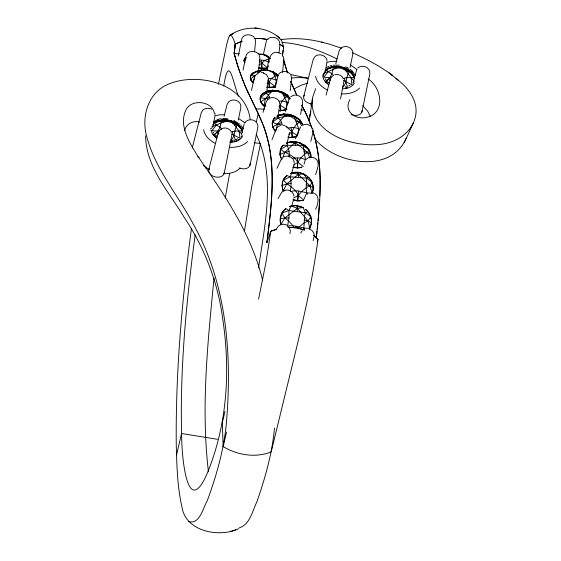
<?xml version="1.0" encoding="UTF-8"?>
<svg xmlns="http://www.w3.org/2000/svg" width="561" height="561" viewBox="0 0 561 561"><rect width="100%" height="100%" fill="white"/><g stroke="black" fill="none" stroke-linecap="round" stroke-linejoin="round"><path stroke-width="0.84" d="M265.037 106.807C260.066 104.22 258.032 96.176 263.502 92.965L261.181 95.608L260.374 97.39M290.268 190.915C291.229 186.28 291.58 181.371 290.184 176.785L291.825 172.865C303.487 169.057 317.302 181.631 311.965 193.482M306.327 175.719L302.19 173.622L299.195 172.823L294.623 172.606L290.303 173.672L291.825 172.865L298.396 174.394L303.76 173.882L306.601 178.181C306.495 183.545 305.457 189.422 307.288 194.499M310.857 157.508C311.011 145.769 296.257 138.602 286.271 143.35L286.383 143.041C290.886 140.874 296.369 141.155 300.885 143.139L300.773 143.448M320.135 184.106C320.233 166 318.255 147.746 312.673 130.461M281.924 159.906L281.377 158.272C279.076 154.1 279.666 148.532 283.172 145.187C290.36 145.551 297.779 145.145 304.911 145.334C308.424 148.258 311.383 152.501 310.948 157.269M320.135 184.478L319.854 195.964M145.587 135.797C145.944 167.136 168.952 191.785 184.106 217.233C204.225 247.205 217.626 281.538 222.486 317.337C230.718 370.456 227.457 426.206 206.083 475.987C185.971 518.967 181.722 450.778 181.715 438.351C179.66 370.288 186.21 302.253 195.151 234.856M303.221 229.863C304.911 224.449 303.634 218.257 305.352 212.682L303.136 207.528L297.428 208.362L284.806 217.956L280.851 224.652C278.957 218.909 280.984 212.212 285.83 208.559L288.908 210.55L305.352 212.682L310.857 216.693L311.53 222.542L309.693 228.383L310.443 226.84M232.002 134.324L224.134 173.763C220.957 180.172 207.921 176.96 208.734 169.639L218.327 132.438M343.97 80.868L340.555 98.911M281.264 158.588L279.96 154.913L280.521 149.401L287.008 145.636L287.702 142.389L294.644 142.838L295.535 145.194M297.337 211.623L297.26 205.621L292.639 205.74L289.707 206.49M292.898 167.353L297.414 168.069L297.582 157.971M293.01 167.045L297.611 167.529L297.772 162.276L300.703 157.985L304.511 154.275L307.652 152.634L308.922 149.591L303.206 145.741L299.476 142.473L294.658 142.838L293.424 141.435L293.235 141.975M282.435 182.493L282.211 186.575L283.172 191.028L282.008 185.523L282.821 181.147L282.358 182.676M309.188 121.246L312.617 97.481L315.633 88.666M210.761 128.82L210.789 128.273M244.098 60.707L244.743 58.358L245.809 57.65L244.133 60.062L244.182 61.486L244.905 62.453M254.862 76.682L253.081 82.797C248.972 80.034 249.638 73.337 254.694 72.173M272.618 121.337C271.671 124.851 273.151 128.757 275.809 131.127L275.626 131.772C271.875 128.055 270.732 121.337 274.974 117.544L272.513 121.716M322.757 74.823C322.47 79.094 325.555 82.705 328.914 84.928M289.336 156.771C289.581 152.957 289.027 148.946 287.008 145.636M260.157 99.304L260.451 96.969M280.991 224.358L280.234 220.031L281.349 214.337M310.366 227.009C313.017 220.922 310.668 213.559 305.612 209.47M319.672 199.849L318.487 216.392M250.283 77.797L250.388 76.598M237.275 64.361L234.168 53.554L234.8 47.383M298.662 191.084L297.54 200.985L293.052 199.898M312.519 192.128C314.763 186.729 311.951 179.31 307.54 176.68M305.675 209.337L308.816 212.696L310.857 216.693L308.045 220.964L309.833 228.089C302.239 229.372 295.254 224.077 287.498 226.244L289.034 217.934L288.908 210.55L291.18 205.985L297.414 208.362L308.045 220.964L311.39 222.843M323.445 75.307L323.655 73.786M318.48 216.504L318.101 220.711M254.526 52.047L255.528 41.689L255.206 38.961M258.6 71.422L259.89 58.092L259.259 55.23M278.943 52.881C279.406 48.05 281.917 39.894 275.437 37.839C272.976 37.04 269.862 37.047 267.87 38.849M282.555 72.495L283.852 59.157L283.242 56.296M317.898 222.829L317.253 229.204M274.266 91.478L272.744 90.258L277.036 90.559L281.65 91.716L286.867 102.249L286.04 109.767L279.266 110.98L279.35 110.559L283.642 110.061L286.18 109.037L280.128 105.152L279.119 101.275L282.134 100.994L288.424 102.46M274.504 428.071C272.218 453.358 265.178 477.958 256.875 501.864C252.478 510.727 250.031 524.507 239.393 527.754M214.036 278.018C207.801 342.259 200.803 407.398 208.454 471.815M317.021 231.335L316.208 238.334C320.191 202.647 323.879 165.439 312.722 130.629M239.337 53.786L234.168 53.554L234.372 51.78M234.919 47.033L235.262 44.109L233.762 39.796L231.791 36.009L230.122 35.231L228.65 37.44L226.988 43.246L218.425 84.22M234.168 53.554L235.262 44.081L242.219 41.177M234.512 50.595L234.786 48.211M266.819 91.632L268.277 79.01M290.219 90.651L291.678 78.021L290.822 74.985M211.469 128.392L211.532 127.88M293.151 199.653L297.716 200.565L298.333 195.452C295.633 188.019 287.555 185.852 283.375 179.8L286.762 175.502L290.184 176.785L306.601 178.181L312.168 182.255L311.993 182.676M191.469 228.369C181.995 300.317 175.467 372.848 176.273 445.469C176.848 466.121 177.374 486.99 181.995 507.207C185.705 531.779 219.73 537.978 238.874 528.595M267.015 242.212C271.678 203.37 277.555 162.171 263.053 124.64M295.787 227.955L296.026 226.223M282.569 54.606L282.492 55.174L282.884 52.362M234.491 49.592L234.379 50.364M234.708 48.008L234.905 46.626M282.807 52.923L283.039 51.233M282.646 54.045L282.723 53.484M235.15 44.866L235.262 44.081L241.84 41.311M234.933 46.437L235.199 44.543M234.821 47.222L235.017 45.827M278.747 37.846C282.05 39.305 283.186 44.508 283.515 47.867M283.677 46.738L279.953 44.375L283.677 46.738L283.123 50.672M282.961 51.801L283.2 50.111M277.912 115.994L278.088 115.349L289.511 114.388L299.967 119.977L302.793 124.297L302.61 124.942C298.634 115.573 285.626 111.807 276.811 116.45L276.917 116.078C284.322 111.99 293.978 114.374 299.967 119.977L299.637 122.312L301.699 125.923M244.484 230.746L251.98 184.969L260.521 143.455L254.519 142.782M297.919 134.177L298.718 128.672L294.062 116.499C287.351 115.349 280.837 117.67 274.217 118.266L274.034 118.911M244.133 60.062L244.196 59.676M244.308 59.571L244.386 59.066M244.182 61.486L244.168 60.195M244.617 59.235L244.743 58.358L246.16 57.58M244.477 61.899L244.315 60.609L245.795 59.676M245.122 58.547L245.192 58.042M259.519 61.037L267.66 67.993L267.534 68.863L260.199 68.519L260.276 68.014L267.66 67.993L268.488 65.686M259.168 59.964L261.538 60.153L261.847 67.986L260.395 71.135M263.27 68.765L263.347 68.26M264.764 68.73L264.82 68.351M266.187 68.765L266.265 68.26M314.335 235.48L313.171 240.571M250.318 77.067L250.606 75.672L257.064 71.184C264.252 68.61 272.499 70.174 278.263 75.174M250.388 78.659L250.339 77.446M250.487 76.478L250.921 75.104M250.851 75.574L251.405 74.459M251.048 80.272L250.458 78.189M251.349 74.816L252.036 73.75M251.609 81.015L251.118 79.802M251.966 74.22L252.702 73.793L252.829 72.986L256.643 71.57L263.979 69.753L266.405 70.462M252.289 81.857L251.665 80.658M253.691 72.607L252.702 73.793M256.938 71.997L257.064 71.184L261.16 70.756M258.341 71.079L258.27 71.549L259.659 71.289M267.786 80.868L275.086 86.429L272.373 87.123L267.92 87.193L267.849 87.663L274.967 87.236L276.384 80.244L272.807 71.549L270.409 71.317M269.35 87.874L268.403 78.484L271.517 78.477L276.384 80.244M270.872 87.656L270.942 87.186M272.316 87.481L272.373 87.123M273.684 87.341L273.761 86.871M275.682 74.185L275.753 73.715L272.807 71.549M276.91 74.424L277.905 75.532L277.976 75.062L275.753 73.715M312.407 98.554C308.536 134.128 355.302 148.609 383.303 143.939C397.118 141.653 410.869 132.775 414.874 118.757C419.894 102.691 408.527 87.32 395.912 78.575M289.939 233.692L290.36 231.02L289.532 227.962M225.192 198.152L229.645 173.384M277.884 116.225L279.644 106.001M300.591 114.458C301.362 108.652 306.047 98.126 297.688 95.405M188.805 521.457C199.506 525.306 203.398 507.102 207.318 500.573C216.223 476.394 223.418 451.325 226.146 425.638C232.303 357.259 227.521 284.231 192.851 223.404C177.514 194.365 154.934 168.517 146.631 136.176C141.302 117.144 147.852 93.603 166.806 84.872C195.845 71.401 245.634 82.691 250.129 119.17M272.751 90.251L282.926 92.284L287.751 95.237L287.491 96.688L289.287 99.437M309.588 116.835L310.906 111.576M258.509 267.906C264.946 224.035 275.991 176.168 256.167 134.156M263.943 106.141L265.374 98.722L272.737 90.258L265.655 91.604L265.507 92.341L263.439 93.287M206.069 168.482L206.336 167.136M323.599 73.919L323.431 75.98M260.157 98.491L260.304 97.761L265.998 93.161L271.251 91.759L277.281 91.205L282.961 93.68L290.114 98.498L287.751 95.237L281.65 91.716M260.283 100.237L260.241 98.883M261.181 95.608L261.265 95.188M260.542 101.282L260.346 99.914M261.77 94.949L261.91 94.22L265.998 93.161L268.417 95.019L270.086 98.399M260.921 102.418L260.627 100.854M262.548 94.038L262.632 93.61M261.503 103.231L261.068 101.688L265.374 98.722L269.42 97.046M262.211 104.129L261.587 102.803M264.434 92.719L264.512 92.299M263.025 105.103L262.275 103.806M265.507 92.341L266.833 91.296M266.748 91.724L268.116 90.98M268.053 91.303L269.413 91.078L269.497 90.651M272.344 90.805L272.422 90.384L277.036 90.559L280.023 91.45M275.472 90.503L275.388 90.931L273.866 90.77M277.036 90.559L276.889 91.289L279.96 91.773M278.445 91.429L278.529 91.008M282.786 93.014L282.926 92.284M280.724 111.057L280.128 105.152L282.134 100.994L284.967 97.733L287.491 96.688L283.964 95.707M284.238 93.07L284.154 93.498L286.573 94.977L290.107 98.561M282.197 110.713L282.281 110.293M286.573 94.977L286.657 94.557M284.862 110.068L284.946 109.64M287.604 95.966L287.751 95.237M288.585 96.688L288.67 96.268M238.285 56.142L241.672 39.186C243.271 33.765 251.033 33.576 254.378 37.44M263.404 54.417L266.573 40.147M223.741 86.057C229.049 51.577 233.362 85.041 238.523 96.12M243.053 70.188L245.893 56.219C247.142 50.567 254.953 50.048 258.467 53.842M267.183 70.377C267.997 62.068 269.666 47.454 281.236 53.919M212.633 127.459L214.947 116.33M238.285 120.026L240.774 108.042L240.76 104.97C239.189 100.04 232.57 98.336 228.727 101.751L227.135 104.388L224.084 116.218M239.309 167.998C242.773 169.401 248.25 169.457 249.968 165.474L257.801 127.81L257.787 124.738L256.791 122.922M324.602 74.003L326.916 62.874M350.078 67.425L352.743 54.585L352.729 51.521C351.158 46.584 344.538 44.887 340.695 48.295L339.103 50.932L335.836 63.61M351.277 114.542C354.741 115.952 360.218 116.001 361.936 112.025L369.769 74.354L369.755 71.289C368.177 66.352 361.557 64.655 357.722 68.063M258.586 299.195L265.893 262.758L270.837 231.216L276.755 229.232M251.44 90.475L254.322 77.958M275.192 87.811L278.046 75.447M240.003 127.158L240.164 126.463L237.408 125.04L235.879 122.957L230.045 120.706L224.176 119.83L214.211 123.027L213.292 124.36L214.211 123.027C223.271 116.52 240.297 120.622 242.548 132.207C241.574 126.786 236.462 123.357 231.623 121.625L231.714 121.225M214.05 123.722L215.101 122.452M215.01 122.852L216.125 121.863M217.03 138.09L213.937 135.517L214.099 134.822M216.055 122.172L217.282 121.267M214.884 136.33L214.975 135.93M217.184 121.667L218.383 121.365L218.545 120.671C225.08 120.566 231.651 121.877 237.408 125.04M218.383 121.365L219.821 120.454M219.73 120.853L221.195 120.236M221.125 120.545L222.563 120.433L222.654 120.026M222.563 120.433L224.014 120.524L224.176 119.83M224.014 120.524L225.564 120.419L225.655 120.019M225.564 120.419L227.177 120.215M228.72 120.419L228.622 120.825L227.107 120.524M234.442 122.796L234.533 122.396M229.926 142.15L231.539 141.54M235.718 123.651L235.879 122.957M236.973 124.29L237.072 123.883M234.281 141.519L234.372 141.12M239.126 126.043L239.217 125.643M240.816 128.013L240.914 127.606M241.966 130.089L242.064 129.682M242.296 131.295L242.457 130.601L237.415 125.047C233.72 129.479 235.62 136.19 230.978 140.152M176.519 455.083L181.533 433.513L217.507 439.298M256.265 122.193L258.214 113.848L246.069 88.028M313.816 235.473L317.982 239.316C312.175 283.354 301.769 326.621 291.187 369.713L271.159 451.949C255.451 458.127 237.352 455.181 223.152 446.577L226.567 432.068M354.608 78.351C353.009 70.202 343.458 66.815 336.144 66.373L326.179 69.571L325.261 70.903L326.179 69.571C330.31 66.478 335.751 65.946 340.688 66.969L340.59 67.369M326.018 70.265L327.07 68.996M326.979 69.403L328.094 68.414M327.883 83.736L325.906 82.067L326.067 81.373L329.966 77.818L333.592 75.497L331.846 73.47L328.29 71.654L326.179 69.571M328.024 68.715L329.251 67.811M329.153 68.218L330.352 67.909L330.513 67.215C338.136 66.955 345.576 69.178 352.133 73.007L351.971 73.701L353.444 75.539L354.264 77.846L354.426 77.152L347.848 69.508C340.043 64.003 331.516 71.086 323.816 73.091M330.352 67.909L331.789 66.997M331.698 67.404L333.164 66.787M333.094 67.089L334.531 66.976L334.622 66.577M334.531 66.976L335.983 67.068L336.144 66.373M335.983 67.068L337.533 66.969L337.624 66.563M339.146 66.766L337.533 66.969M343.591 68.176L343.683 67.769M345.113 68.358L350.085 71.633L351.971 73.701M346.41 69.34L346.502 68.94M347.687 70.202L347.848 69.508M348.942 70.833L349.04 70.434M346.34 87.663L346.249 88.07L347.525 87.86M351.095 72.593L351.186 72.187M352.785 74.557L352.883 74.157M353.942 76.633L354.033 76.233M275.991 130.355L277.443 124.177L285.233 114.633C291.902 116.232 297.148 120.713 302.793 124.297L303.115 125.566M224.961 411.515L222.324 422.706L223.152 446.577M224.134 173.763L224.274 172.297M249.968 165.474L250.01 163.475M326.951 61.1L326.902 59.81C325.324 54.873 318.704 53.176 314.868 56.584L313.276 59.221L303.683 96.415C302.807 100.938 308.157 103.659 311.979 103.897M361.936 112.025L362.076 110.559M287.113 143.104L289.686 132.424M310.822 141.379L313.199 131.512M192.15 148.181L201.301 112.67L202.9 110.04C205.417 108.035 208.909 107.607 211.735 109.248M241.539 134.296L244.154 124.156M326.151 95.047L330.296 78.989M353.072 82.537L356.775 69.501M272.246 122.929L272.429 122.284L278.354 117.817L278.088 115.349M272.197 123.904L272.302 123.532M273.417 119.689L273.523 119.318M272.485 126.176L272.59 125.804M272.807 127.445L272.983 126.8L277.443 124.177L281.566 122.691L282.464 125.033L277.443 124.177L272.429 122.284M273.347 128.427L273.452 128.055M274.764 130.608L274.869 130.229M279.182 115.356L279.287 114.984M281.874 114.668L281.98 114.297M283.284 114.633L283.466 113.988L285.247 114.633L286.699 116.415M284.813 114.423L284.918 114.051M287.849 114.626L287.954 114.255M289.329 115.033L289.511 114.388M290.879 115.271L290.984 114.9M293.789 116.33L293.894 115.952M296.418 136.386L289.181 137.599L293.62 137.445L296.313 136.758L297.688 135.755L291.839 131.863L288.003 127.992L286.622 127.256M295.121 117.137L295.303 116.492L294.062 116.499M290.682 137.69L290.787 137.312M296.467 117.761L296.573 117.382M292.134 137.761L291.839 131.863L291.033 127.74M293.62 137.445L293.726 137.066M298.81 119.507L298.915 119.135M299.784 120.622L299.967 119.977M300.731 121.506L300.836 121.134M302.148 123.686L302.253 123.308M291.832 172.627L294.237 164.212M315.612 174.646C316.993 169.653 320.976 162.01 314.994 158.3C312.175 156.673 308.192 156.799 306.068 159.485M304.027 164.205L305.408 159.478L303.206 145.741M263.018 112.34L266.244 101.688L268.032 99.157M285.276 111.597L289.006 99.297M184.639 130.587C185.957 123.834 193.243 120.299 199.562 122.039M291.517 206.469L293.866 198.797M315.647 209.19C318.066 204.148 320.471 195.277 313.22 192.907M406.031 138.301C391.213 174.275 334.363 164.247 314.602 138.322M317.224 241.511L317.982 239.316L313.732 235.41M280.325 149.934L280.942 148.356M280.83 148.665L281.524 147.298M281.44 147.536L282.267 146.239M283.172 145.187L282.155 146.554M279.96 154.913L280.149 154.373L284.764 152.48L289.034 151.526M287.505 142.929L287.702 142.389M299.279 143.006L299.476 142.473M302.19 144.079L304.911 145.334L304.721 145.874M298.964 167.893L301.951 167.101L297.414 168.069M308.725 150.131L308.922 149.591M310.689 155.124L310.885 154.584C305.072 151.253 300.822 145.713 294.658 142.838M282.414 158.602L284.764 152.48L294.644 142.838L293.424 141.435M208.734 169.639L209.47 168.328M303.683 96.415L304.413 95.111M349.924 99.634C343.248 111.33 355.295 119.731 366.074 117.501C385.849 113.799 382.069 87.979 368.163 78.982M271.994 139.731L276.37 128.679M295.444 138.89L300.542 126.884M290.184 176.785L283.207 180.221L283.999 178.686M283.901 178.931L284.778 177.592M282.008 185.523L286.769 183.938L291.054 183.51M284.7 177.781L285.696 176.526M286.762 175.502L285.598 176.771M291.65 173.286L291.825 172.865M297.625 172.711L297.793 172.29L298.697 177.241M303.592 174.303L303.76 173.882M299.111 200.957L302.211 200.431L297.54 200.985M308.634 177.802L308.802 177.374L306.601 178.181M313.157 188.18L313.333 187.76L309.967 185.915L306.306 184.814M282.723 181.392L283.375 179.8M290.907 191.546C298.2 188.973 304.918 193.84 312.133 193.061L312.617 191.883M304.006 199.225L306.558 193.068M214.211 123.027L216.322 125.103L219.877 126.919L221.623 128.946L218.012 131.267L214.653 134.317C219.049 131.33 220.746 125.776 221.315 120.734L223.797 122.018M326.067 81.373C330.738 78.302 332.743 72.621 333.283 67.278L335.766 68.561M242.17 135.552L241.714 136.491M404.327 142.627L413.541 122.431M281.264 214.505L282.015 212.963L288.908 210.55M281.874 213.257L282.758 211.785M282.674 211.96L283.649 210.655M280.177 218.804L284.806 217.956L289.034 217.934M283.586 210.782L284.672 209.576M285.83 208.559L284.588 209.744M289.63 206.665L291.18 205.985M291.04 206.28L292.639 205.74M292.554 205.908L294.146 205.592M294.083 205.726L295.689 205.55M297.12 205.915L298.761 205.95L303.136 207.528L295.605 205.726M307.772 211.714L305.352 212.682M276.91 168.356L281.44 158.938M288.74 134.556C293.627 131.583 293.95 124.43 299.637 122.312L296.166 121.464M353.682 83.035L353.928 82.572M241.461 136.807L242.001 135.846M278.06 198.566L281.601 192.402L283.557 190.908M312.168 182.255L309.967 185.915L306.299 187.676L301.825 191.357L298.347 195.459L303.683 199.996M309.034 229.386L309.833 228.089M242.359 136.73C239.856 140.846 234.673 142.235 230.129 142.263M354.328 83.28C351.985 87.165 347.175 88.624 342.883 88.792M275.949 229.793L278.172 226.342L280.255 224.919M244.806 122.957L245.753 121.52C248.761 118.995 253.446 119.128 256.181 122.01M300.787 232.983L302.274 230.732M342.498 87.355C347.462 83.238 345.66 76.296 349.391 71.598L352.133 73.007M267.134 83.519L269.035 82.06L271.517 78.477L274.932 76.1L277.933 75.889L273.558 72.755L268.186 70.391L261.959 70.398L250.739 78.828L250.62 79.641L251.889 80.756M230.262 120.629C225.347 121.043 220.704 122.908 216.322 125.103L211.806 130.685L219.533 131.19M328.29 71.654L323.774 77.229L331.502 77.741M212.991 124.57C216.939 119.914 223.867 119.521 229.442 120.776M324.959 71.114C328.907 66.457 335.836 66.065 341.411 67.32M277.085 127.74L278.438 126.309L280.444 125.468M297.582 228.32L304.055 222.934L308.045 220.964L304.321 219.912M259.105 64.964L261.798 63.302L264.701 60.406L268.6 58.996L267.513 56.142L262.772 54.389L258.032 54.017M247.604 141.505C242.99 146.295 235.929 147.62 229.526 147.305M240.136 168.111C235.964 172.444 229.617 173.798 223.797 173.601M359.573 88.049C354.959 92.838 347.897 94.164 341.495 93.848M278.67 74.122C281.391 70.553 287.078 70.777 290.086 73.828M278.929 106.253L280.114 105.152L280.872 110.321M297.793 172.29L298.396 174.394L286.769 183.938L283.347 190.607L285.044 190.873M213.432 121.877L218.075 119.353M293.627 165.088L297.758 162.276L303.34 166.568M238.551 139.633L239.056 139.303M326.39 67.657L328.718 66.387M294.09 88.94L301.208 85.244L307.772 83.056M263.979 69.753L262.681 70.546L263.993 69.753L265.072 70.398M230.01 35.294C244.926 24.768 266.18 26.058 279.806 38.169M221.09 129.128C224.155 126.926 229 128.027 230.964 131.204M290.738 96.737L293.536 95.279L295.64 95.054M293.943 197.802L298.333 195.452M215.606 121.611L216.188 121.316M237.941 138.756L235.627 139.738M348.802 85.84L349.91 85.3M235.557 141.309L236.819 140.706M255.823 71.703L257.064 71.184M216.798 121.036L217.43 120.79M236.272 140.727L236.875 140.488M329.398 67.334L330.057 67.11M283.761 156.835C288.179 154.478 294.714 157.964 294.181 163.223M342.855 78.757C346.523 76.759 350.576 78.309 354.426 77.152M211.848 126.541L216.322 125.103M230.887 132.207C234.554 130.208 238.607 131.765 242.457 130.601M230.922 531.372L235.781 529.829M276.054 229.428L270.837 231.216L266.833 242.724C270.626 212.1 274.778 180.852 269.862 150.11M330.043 65.896L331.593 65.469M218.089 120.559L218.769 120.356M326.649 62.341L331.958 61.352L336.53 61.289M214.681 115.79L219.989 114.802L224.561 114.746M218.229 119.304L221.09 118.644M284.055 190.572C288.2 188.615 293.571 191.56 293.999 196.161M292.211 158.553L294.462 157.943L300.703 157.985L305.408 159.478M234.323 141.309L234.989 141.141M304.013 124.5L306.93 124.226L310.668 125.86M263.109 104.676L264.084 105.405L265.669 105.026M345.604 88L346.291 87.853M280.696 224.716L283.277 224.183L285.921 224.688L288.038 226.006M272.737 90.258L265.655 91.604L265.998 93.161M345.078 86.85L346.446 86.59M234.477 140.047L231.686 140.46M302.113 200.67L303.515 200.417M332.154 66.577L332.883 66.457M266.117 56.345L267.513 56.142L270.178 58.141M231.448 141.947L232.906 141.737M334.644 74.788C337.645 74.017 341.277 75.013 342.932 77.755M244.743 58.358L246.349 58.141M220.915 119.907L222.422 119.738M281.257 39.635C295.395 37.538 309.854 39.046 323.627 42.622L321.762 42.173L329.861 44.277L341.656 48.253M270.704 97.789C273.726 97.102 277.239 98.217 278.873 100.959M333.059 65.195L339.391 65.174M291.573 78.007L298.824 77.558L307.386 78M232.219 141.66L230.003 141.786M288.003 127.992L294.062 127.487L298.718 128.672M254.217 38.583L261.293 38.541L268.144 39.614M254.575 38.548L260.465 38.485L267.001 39.354M287.968 227.345L296.481 227.78L304.378 229.947M222.619 118.476L227.415 118.623M269.413 91.078L270.823 91.05L270.963 90.321L272.422 90.384M288.642 227.317L296.369 227.766L304.483 229.989M335.948 66.226L336.733 66.24M264.638 109.107L256.026 108.904L247.906 92.158M285.318 109.605L287.043 109.647M300.829 109.97L304.279 110.054L306.797 115.278M266.37 87.13L267.92 87.193M297.611 167.529L299.076 167.585M281.91 42.461C301.264 43.576 319.826 50.441 337.063 58.961M264.294 54.915L266.04 54.992M250.606 75.672L255.094 75.924M259.666 54.2L262.772 54.389L267.8 56.507L269.869 58.078M342.014 67.25L346.354 71.401L349.377 71.591M230.045 120.706L234.386 124.851L237.408 125.047M269.582 99.016L260.304 97.761M261.538 60.153L264.701 60.406L268.88 62.292M258.726 67.867L260.276 68.014M297.716 200.565L299.216 200.719M226.356 119.795L228.755 120.152M287.751 137.108L289.266 137.312M339.125 66.436L341.516 66.871M290.689 74.501L307.842 78.281M199.26 157.269L197.83 156.975M258.67 68.246L260.199 68.519M263.228 72.867L266.664 74.823L268.13 77.537M261.384 72.509L263.6 72.937M229.547 120.327L231.111 120.748M304.083 151.631L307.652 152.634L309.882 158.02M283.368 125.18L287.246 126.898M342.301 67.068L344.608 67.811M342.168 67.509C347.441 68.961 353.086 72.341 354.475 78M230.943 121.176C236.181 122.789 242.022 126.562 242.647 132.515M231.882 120.994L232.64 121.267M283.466 113.988L285.233 114.633M274.245 74.431L277.933 75.889M345.352 68.105L346.081 68.421M352.708 52.776L367.532 59.901L378.037 65.714L388.359 72.369L398.247 80.09M345.695 66.864L348.542 68.281M233.727 120.32L240.143 124.423M234.112 121.877L237.156 123.56M268.2 57.748L270.437 58.884M237.415 125.047L240.164 126.463M346.796 68.765L350.618 71.205M350.541 65.041L356.964 69.494M327.484 90.097C322 87.264 316.692 82.621 315.57 76.261M238.572 118.497L244.996 122.943M215.515 143.553C210.031 140.72 204.716 136.078 203.601 129.717M209.197 169.695L204.66 166.666M256.643 71.57L258.537 72.776M309.861 229.176L312.14 230.62L313.585 232.605L314.202 234.933M343.479 80.447L352.013 84.809L351.06 77.762L346.354 71.401M231.511 133.897L240.045 138.258L239.091 131.211L234.386 124.851M252.359 81.387L253.2 81.983M216.637 138.167L212.64 134.296L210.831 129.914M280.521 149.401C286.18 153.917 294.266 155.124 297.758 162.276M388.359 72.369L392.588 75.532L389.874 73.498M276.671 35.841L279.483 37.938M329.447 83.203L327.322 81.471M349.84 69.108L352.112 70.967M217.479 136.653L215.354 134.921M216.497 137.452L215.424 136.568M298.403 174.394L309.967 185.915L312.133 193.061M203.299 165.425L204.211 166.252M327.393 83.119L326.425 82.187M351.165 71.675L352.168 72.65M362.665 105.601L367.757 111.288L370.316 116.309M264.084 105.405L265.115 106.387M239.961 125.853L240.431 126.351M352.231 71.079L355.267 75.391M351.06 77.762L354.384 81.289M239.091 131.211L241.861 134.156M278.354 117.817L280.668 120.349L281.566 122.691M267.513 56.142L268.509 57.264M326.565 80.644L325.177 78.673M241.23 125.552L243.299 128.848M213.243 134.156L213.615 134.661M286.867 102.249L287.884 103.638M325.156 80.91L325.906 82.067M213.187 134.367L213.937 135.517M213.208 132.13L213.832 133.132M244.554 61.394L244.961 62.068M282.015 212.963C284.182 219.358 291.425 221.609 293.957 227.85M288.48 155.649L289.322 157.171M304.279 110.054L301.706 105.082M304.09 109.697L302.975 107.551M302.61 106.842L302.246 106.134M301.888 105.433L302.063 105.784M303.95 228.369L304.637 229.744M344.174 78.33L347.455 86.443M232.205 131.786L235.487 139.899M304.875 111.239L305.142 111.779M305.247 111.997L308.41 118.953M258.207 113.848L262.155 122.719M291.44 83.14L296.965 95.489M296.425 94.367L296.846 95.244M296.019 93.491L290.857 81.703M256.075 109.016C262.527 121.898 267.45 135.594 269.82 149.843M307 115.72L307.197 116.169M247.815 92.137L244.785 85.027M307.4 116.611L311.404 126.709M245.935 87.881L242.822 80.23M244.638 84.823L239.568 71.436M291.376 82.979L290.794 81.548M308.746 119.759L311.888 128.09M242.794 80.272L237.773 65.96M311.439 106.576L310.542 103.519M311.685 127.494L311.958 128.294M287.562 72.916L285.731 67.299M287.407 72.467L283.571 59.81M239.407 71.023L237.548 65.223M285.71 67.222L285.549 66.696M237.696 65.749L237.107 63.786M237.478 65.041L237.31 64.473M285.507 66.549L285.395 66.184M237.079 63.695L235.094 56.808M285.184 65.49L283.908 61.037M282.414 55.735L282.569 56.268M234.316 54.066L235.08 56.752M262.534 279.918C251.356 234.126 224.631 194.716 198.04 156.624C189.793 142.936 177.837 125.25 186.399 109.058C192.381 98.827 212.065 101.19 214.316 113.098M268.6 58.996L269.385 61.885M312.61 128.252L313.157 130.362M291.825 131.863L292.316 137.115M269.035 82.06L269.469 87.067M297.26 205.621L297.414 208.362M329.973 77.825L330.141 80.959M218.005 131.281L218.173 134.409M214.933 113.259L214.982 114.556M261.798 63.302L261.847 67.986M233.271 33.408L229.772 35.476L233.271 33.408M258.754 28.478L255.01 28.085L258.754 28.478"/></g></svg>
